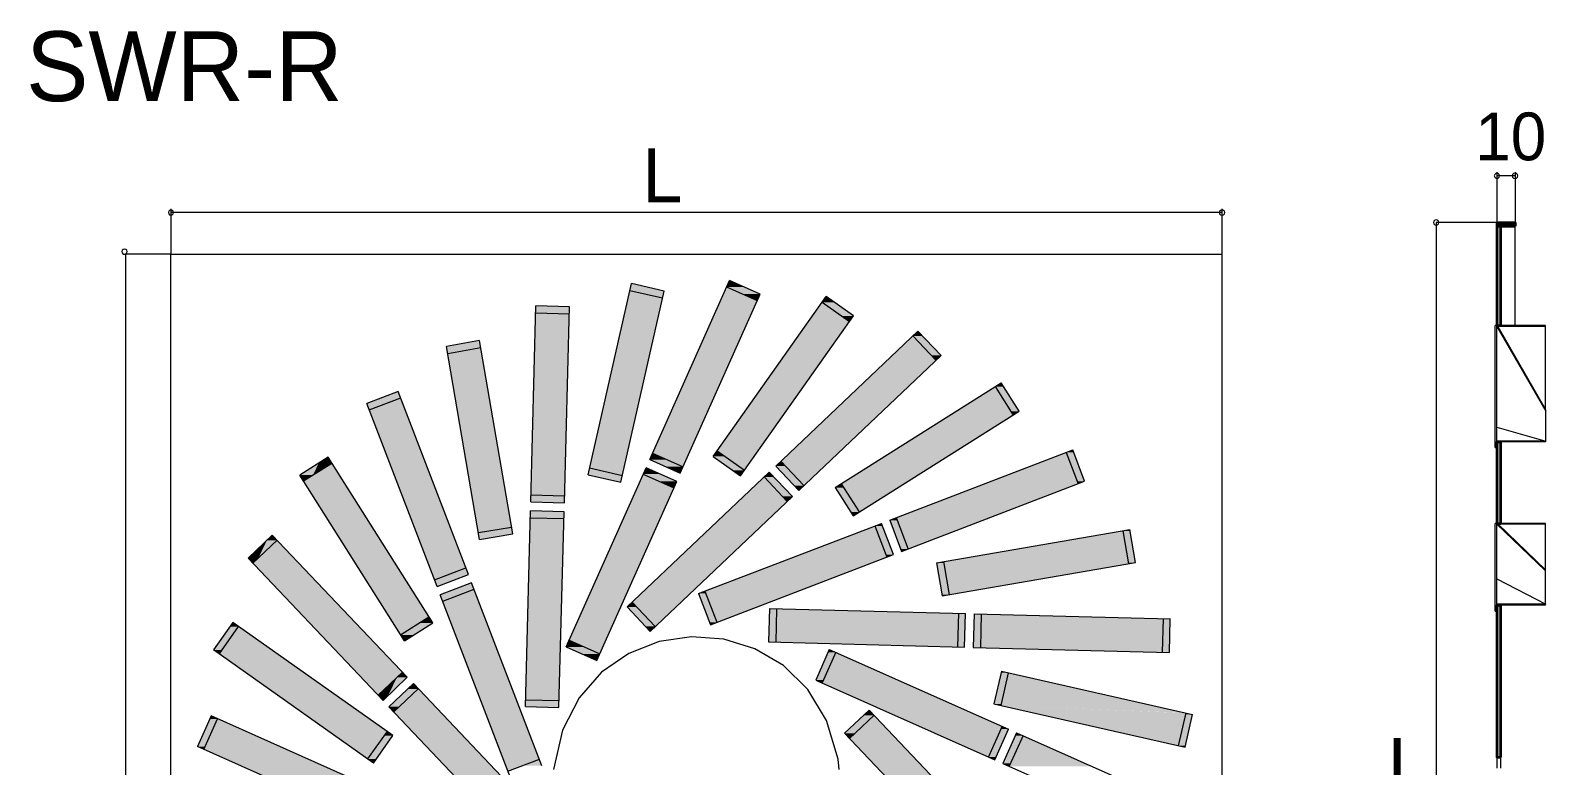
# Model space of a CAD drawing. Extents: x 0 to 239, y -13 to 288.
# Drawn here: x 18.4 to 168.9, y 215.4 to 288.4 of the extents above; entities that cross this region are included whole.
import ezdxf

# ---------------------------------------------------------------- set-up
doc = ezdxf.new("R2010")
doc.units = 0
for name, color, linetype in [('FILL', 8, 'Continuous'), ('GEOMETRY', 7, 'Continuous'), ('TEXT', 7, 'Continuous')]:
    doc.layers.add(name, color=color, linetype=linetype)

msp = doc.modelspace()

# ---------------------------------------------------------------- hatches: boundary and pattern name
at = {"layer": 'FILL'}
for points in [[(164.03, 268.94), (165.83, 268.94), (164.03, 269.31)], [(164.03, 269.3), (165.83, 268.94), (165.83, 269.3)], [(164.03, 259.06), (164.39, 259.06), (164.03, 268.94)], [(164.03, 268.94), (164.39, 259.06), (164.39, 268.94)], [(87.54, 262.89), (89.27, 262.89), (87.84, 263.54)], [(77.78, 261.8), (73.96, 244.93), (77.37, 244.93)], [(77.78, 261.8), (81.2, 261.8), (77.37, 244.93)], [(77.78, 261.8), (81.2, 261.8), (77.95, 262.54)], [(77.95, 262.54), (81.12, 262.54), (78.12, 263.23)], [(78.17, 262.48), (81.36, 262.48), (77.95, 262.54)], [(77.95, 262.54), (81.36, 262.48), (81.12, 262.54)], [(78.17, 262.48), (81.2, 261.8), (81.36, 262.48)], [(87.54, 262.89), (86.95, 261.54), (90.59, 261.54)], [(89.16, 262.19), (90.88, 262.19), (87.54, 262.89)], [(87.54, 262.89), (90.88, 262.19), (89.27, 262.89)], [(89.16, 262.19), (90.59, 261.54), (90.88, 262.19)], [(97.03, 261.37), (98.25, 261.37), (97.44, 261.95)], [(68.61, 260.31), (71.94, 260.31), (68.63, 260.92)], [(68.61, 260.31), (71.94, 260.22), (71.94, 260.31)], [(68.61, 260.22), (71.94, 260.22), (68.61, 260.31)], [(68.63, 260.92), (71.95, 260.92), (68.63, 261.02)], [(68.63, 260.92), (71.94, 260.31), (71.95, 260.92)], [(86.95, 261.54), (80.21, 246.39), (83.85, 246.39)], [(86.95, 261.54), (90.59, 261.54), (83.85, 246.39)], [(97.03, 261.37), (95.67, 259.46), (99.76, 259.46)], [(97.03, 261.37), (98.94, 260.02), (100.17, 260.02)], [(97.03, 261.37), (98.25, 261.37), (100.17, 260.02)], [(68.61, 260.22), (68.13, 242.25), (71.47, 242.25)], [(68.61, 260.22), (71.94, 260.22), (71.47, 242.25)], [(95.67, 259.46), (86.62, 246.62), (90.7, 246.62)], [(95.67, 259.46), (99.76, 259.46), (90.7, 246.62)], [(98.94, 260.02), (99.75, 259.46), (100.17, 260.02)], [(59.76, 256.99), (63.14, 256.99), (63.04, 257.57)], [(106.05, 258.03), (103.49, 255.62), (108.33, 255.62)], [(106.05, 258.03), (107.01, 258.03), (106.55, 258.51)], [(106.05, 258.03), (107.87, 256.1), (108.85, 256.1)], [(106.05, 258.03), (107.01, 258.03), (108.85, 256.1)], [(59.78, 256.88), (63.16, 256.88), (59.76, 256.99)], [(59.76, 256.99), (63.16, 256.88), (63.14, 256.99)], [(59.78, 256.88), (59.87, 256.3), (63.16, 256.88)], [(59.87, 256.3), (63.25, 256.3), (63.16, 256.88)], [(59.87, 256.3), (62.84, 239.06), (66.22, 239.06)], [(59.87, 256.3), (63.25, 256.3), (66.22, 239.06)], [(107.87, 256.1), (108.33, 255.62), (108.85, 256.1)], [(103.49, 255.62), (92.94, 245.6), (97.77, 245.6)], [(103.49, 255.62), (108.33, 255.62), (97.77, 245.6)], [(114.21, 253), (109.76, 250.18), (116, 250.18)], [(114.21, 253), (115.05, 253), (114.81, 253.37)], [(114.21, 253), (115.75, 250.55), (116.59, 250.55)], [(114.21, 253), (115.05, 253), (116.59, 250.55)], [(51.83, 251.33), (53.8, 251.33), (53.25, 251.87)], [(51.83, 251.33), (52.09, 250.68), (53.8, 251.33)], [(55.21, 251.87), (52.09, 250.68), (55.66, 250.68)], [(53.25, 251.87), (55.21, 251.87), (54.95, 252.52)], [(53.25, 251.87), (53.8, 251.33), (55.21, 251.87)], [(52.09, 250.68), (58.11, 235.02), (61.67, 235.02)], [(52.09, 250.68), (55.66, 250.68), (61.67, 235.02)], [(109.76, 250.18), (98.94, 243.35), (105.19, 243.35)], [(109.76, 250.18), (116, 250.18), (105.19, 243.35)], [(115.75, 250.55), (116, 250.18), (116.59, 250.55)], [(121.27, 246.47), (122.01, 246.47), (121.92, 246.71)], [(164.03, 247.5), (164.39, 239.42), (164.39, 247.5)], [(164.03, 239.42), (164.39, 239.42), (164.03, 247.49)], [(47.07, 245.41), (45.19, 244.22), (46.51, 244.22)], [(48.38, 245.41), (45.56, 243.63), (49.5, 243.63)], [(47.07, 245.41), (48.38, 245.41), (46.51, 244.22)], [(47.07, 245.41), (48.38, 245.41), (48.01, 246)], [(79.92, 245.76), (81.64, 245.76), (80.21, 246.39)], [(81.53, 245.04), (83.26, 245.04), (79.92, 245.76)], [(79.92, 245.76), (83.26, 245.04), (81.64, 245.76)], [(80.21, 246.39), (83.85, 246.39), (83.26, 245.04)], [(86.21, 246.06), (87.42, 246.06), (86.62, 246.62)], [(86.21, 246.06), (88.12, 244.7), (89.33, 244.7)], [(86.21, 246.06), (87.41, 246.06), (89.33, 244.7)], [(86.62, 246.62), (90.7, 246.62), (89.33, 244.7)], [(92.42, 245.11), (93.39, 245.11), (92.94, 245.59)], [(92.94, 245.6), (97.77, 245.6), (95.23, 243.18)], [(121.27, 246.47), (113.16, 243.35), (122.45, 243.35)], [(121.27, 246.47), (122.36, 243.61), (123.1, 243.61)], [(121.27, 246.47), (122.01, 246.47), (123.1, 243.61)], [(45.19, 244.22), (45.56, 243.63), (46.51, 244.22)], [(73.81, 244.24), (76.98, 244.24), (73.96, 244.93)], [(74.03, 244.18), (77.21, 244.18), (73.81, 244.24)], [(73.81, 244.24), (77.21, 244.18), (76.98, 244.24)], [(73.96, 244.93), (77.21, 244.18), (77.37, 244.93)], [(74.03, 244.18), (77.06, 243.5), (77.21, 244.18)], [(79.28, 244.31), (78.67, 242.96), (82.33, 242.96)], [(79.28, 244.31), (80.99, 244.31), (79.56, 244.94)], [(80.88, 243.59), (82.61, 243.59), (79.28, 244.31)], [(79.28, 244.31), (82.61, 243.59), (80.99, 244.31)], [(81.53, 245.04), (82.96, 244.41), (83.26, 245.04)], [(88.12, 244.7), (88.92, 244.13), (89.33, 244.7)], [(91.29, 244.04), (88.73, 241.6), (93.58, 241.6)], [(91.29, 244.04), (92.26, 244.04), (91.79, 244.52)], [(91.29, 244.04), (93.11, 242.09), (94.1, 242.09)], [(91.29, 244.04), (92.26, 244.04), (94.1, 242.09)], [(92.43, 245.11), (94.26, 243.18), (95.23, 243.18)], [(92.43, 245.11), (93.39, 245.11), (95.23, 243.18)], [(45.56, 243.63), (54.08, 230.14), (58.02, 230.14)], [(45.56, 243.63), (49.5, 243.63), (58.02, 230.14)], [(68.13, 242.16), (71.47, 242.16), (68.13, 242.25)], [(68.13, 242.25), (71.47, 242.16), (71.47, 242.25)], [(78.67, 242.96), (71.94, 227.81), (75.57, 227.81)], [(78.67, 242.96), (82.33, 242.96), (75.57, 227.81)], [(80.88, 243.59), (82.33, 242.96), (82.61, 243.59)], [(94.26, 243.18), (94.73, 242.7), (95.23, 243.18)], [(98.34, 242.98), (99.18, 242.98), (98.94, 243.35)], [(98.35, 242.98), (99.89, 240.55), (100.72, 240.55)], [(98.35, 242.98), (99.18, 242.98), (100.72, 240.55)], [(98.94, 243.35), (105.19, 243.35), (100.72, 240.55)], [(113.16, 243.35), (104.4, 239.99), (113.69, 239.99)], [(113.16, 243.35), (122.45, 243.35), (113.69, 239.99)], [(122.36, 243.61), (122.46, 243.35), (123.1, 243.61)], [(68.11, 241.55), (71.45, 241.55), (68.13, 242.16)], [(68.11, 241.55), (71.45, 241.47), (71.45, 241.55)], [(68.13, 242.16), (71.45, 241.55), (71.47, 242.16)], [(88.73, 241.6), (78.19, 231.6), (83.02, 231.6)], [(88.73, 241.6), (93.58, 241.6), (83.02, 231.6)], [(93.11, 242.09), (93.58, 241.6), (94.1, 242.09)], [(68.07, 239.9), (67.61, 221.91), (70.93, 221.91)], [(68.07, 239.97), (71.42, 239.97), (68.09, 240.58)], [(68.07, 239.9), (71.4, 239.9), (70.93, 221.91)], [(68.08, 239.97), (71.4, 239.9), (71.42, 239.97)], [(68.08, 239.9), (71.4, 239.9), (68.08, 239.97)], [(68.09, 240.58), (71.42, 240.58), (68.09, 240.68)], [(68.09, 240.58), (71.42, 239.97), (71.42, 240.58)], [(99.89, 240.55), (100.13, 240.16), (100.72, 240.55)], [(102.26, 239.17), (103.02, 239.17), (102.93, 239.41)], [(103.75, 239.73), (104.49, 239.73), (104.4, 239.99)], [(103.75, 239.73), (104.84, 236.87), (105.58, 236.87)], [(103.75, 239.73), (104.49, 239.73), (105.58, 236.87)], [(104.4, 239.99), (113.7, 239.99), (105.58, 236.87)], [(41.92, 237.74), (40.05, 235.96), (41.07, 235.96)], [(42.95, 237.74), (40.53, 235.46), (45.12, 235.46)], [(41.92, 237.74), (42.95, 237.74), (41.07, 235.96)], [(41.92, 237.74), (42.94, 237.74), (42.46, 238.26)], [(62.84, 239.06), (62.93, 238.5), (66.22, 239.06)], [(62.93, 238.5), (66.31, 238.5), (66.22, 239.06)], [(62.95, 238.38), (66.33, 238.38), (62.93, 238.51)], [(62.93, 238.5), (66.33, 238.37), (66.31, 238.5)], [(62.95, 238.38), (63.05, 237.82), (66.33, 238.38)], [(102.26, 239.17), (94.17, 236.06), (103.47, 236.06)], [(102.26, 239.17), (103.37, 236.32), (104.12, 236.32)], [(102.26, 239.17), (103.02, 239.17), (104.12, 236.32)], [(126.89, 238.67), (109.09, 235.63), (127.41, 235.63)], [(126.89, 238.67), (127.6, 238.67), (127.58, 238.8)], [(126.89, 238.67), (127.43, 235.52), (128.15, 235.52)], [(126.89, 238.67), (127.6, 238.67), (128.15, 235.52)], [(103.37, 236.31), (103.47, 236.06), (104.12, 236.31)], [(104.84, 236.87), (104.93, 236.63), (105.58, 236.87)], [(40.05, 235.96), (40.53, 235.46), (41.07, 235.96)], [(40.53, 235.46), (50.78, 224.64), (55.38, 224.64)], [(40.53, 235.46), (45.12, 235.46), (55.38, 224.64)], [(58.11, 235.02), (61.67, 235.02), (58.57, 233.81)], [(59.96, 234.35), (61.93, 234.35), (61.67, 235.02)], [(94.17, 236.06), (85.41, 232.7), (94.71, 232.7)], [(94.17, 236.06), (103.47, 236.06), (94.71, 232.7)], [(108.4, 235.5), (109.11, 235.5), (108.48, 235.52)], [(108.4, 235.5), (108.94, 232.34), (109.65, 232.34)], [(108.4, 235.5), (109.11, 235.5), (109.65, 232.34)], [(108.48, 235.52), (109.11, 235.52), (109.09, 235.63)], [(108.48, 235.52), (109.11, 235.5), (109.11, 235.52)], [(109.13, 235.39), (127.45, 235.39), (109.09, 235.63)], [(109.09, 235.63), (127.45, 235.39), (127.41, 235.63)], [(109.13, 235.39), (127.45, 235.39), (109.65, 232.34)], [(127.43, 235.5), (128.08, 235.5), (127.43, 235.52)], [(127.43, 235.52), (128.08, 235.5), (128.15, 235.52)], [(127.43, 235.5), (127.45, 235.39), (128.08, 235.5)], [(58.57, 233.81), (60.52, 233.81), (59.96, 234.35)], [(58.57, 233.81), (58.81, 233.16), (60.52, 233.81)], [(59.96, 234.35), (60.52, 233.81), (61.93, 234.35)], [(60.54, 232.88), (62.49, 232.88), (62.25, 233.53)], [(59.13, 232.34), (61.1, 232.34), (60.54, 232.88)], [(59.13, 232.34), (59.39, 231.69), (61.1, 232.34)], [(62.49, 232.88), (59.39, 231.69), (62.95, 231.69)], [(59.39, 231.69), (65.4, 216.01), (68.97, 216.01)], [(59.39, 231.69), (62.95, 231.69), (68.97, 216.01)], [(60.54, 232.88), (61.1, 232.34), (62.49, 232.88)], [(84.76, 232.46), (85.5, 232.46), (85.41, 232.69)], [(84.76, 232.46), (85.85, 229.6), (86.6, 229.6)], [(84.76, 232.46), (85.5, 232.46), (86.6, 229.6)], [(85.41, 232.7), (94.71, 232.7), (86.6, 229.6)], [(108.94, 232.34), (108.96, 232.21), (109.65, 232.34)], [(77.67, 231.12), (78.64, 231.12), (78.19, 231.6)], [(77.67, 231.12), (79.51, 229.19), (80.47, 229.19)], [(77.67, 231.12), (78.64, 231.12), (80.47, 229.19)], [(78.19, 231.6), (83.02, 231.6), (80.47, 229.19)], [(91.72, 227.65), (92.43, 227.65), (91.81, 230.95)], [(91.81, 230.95), (92.5, 230.95), (91.81, 230.97)], [(91.81, 230.95), (92.43, 227.65), (92.5, 230.95)], [(92.5, 230.49), (92.43, 227.63), (110.48, 227.63)], [(92.5, 230.49), (110.56, 230.49), (92.5, 230.95)], [(92.5, 230.49), (110.56, 230.49), (110.48, 227.63)], [(110.47, 227.15), (111.17, 227.15), (110.56, 230.47)], [(110.56, 230.47), (111.26, 230.47), (110.56, 230.49)], [(110.56, 230.47), (111.17, 227.15), (111.26, 230.47)], [(112.04, 227.11), (112.75, 227.11), (112.13, 230.41)], [(112.13, 230.41), (112.84, 230.41), (112.13, 230.43)], [(112.13, 230.41), (112.75, 227.11), (112.84, 230.41)], [(112.82, 229.95), (130.9, 229.95), (112.84, 230.41)], [(164.03, 216.2), (164.39, 216.2), (164.03, 231.3)], [(164.03, 231.3), (164.39, 216.2), (164.39, 231.3)], [(38.25, 229.17), (36.62, 226.85), (37.47, 226.85)], [(39.1, 229.17), (37.19, 226.44), (42.96, 226.44)], [(38.25, 229.17), (39.1, 229.17), (37.47, 226.85)], [(38.25, 229.17), (39.1, 229.17), (38.53, 229.58)], [(54.08, 230.13), (58.02, 230.13), (55.19, 228.35)], [(57.07, 229.54), (55.19, 228.35), (56.51, 228.35)], [(57.07, 229.54), (58.39, 229.54), (56.51, 228.35)], [(57.07, 229.54), (58.39, 229.54), (58.01, 230.14)], [(79.51, 229.19), (79.97, 228.69), (80.47, 229.19)], [(85.85, 229.6), (85.95, 229.34), (86.6, 229.6)], [(112.82, 229.95), (112.75, 227.09), (130.83, 227.09)], [(112.82, 229.95), (130.9, 229.95), (130.83, 227.09)], [(130.81, 226.63), (131.51, 226.63), (130.9, 229.93)], [(130.9, 229.93), (131.6, 229.93), (130.9, 229.95)], [(130.9, 229.93), (131.51, 226.63), (131.6, 229.93)], [(55.2, 228.35), (55.57, 227.76), (56.51, 228.35)], [(71.64, 227.16), (73.37, 227.16), (71.94, 227.81)], [(73.25, 226.46), (74.98, 226.46), (71.64, 227.16)], [(71.64, 227.16), (74.98, 226.46), (73.37, 227.16)], [(71.94, 227.81), (75.57, 227.81), (74.98, 226.46)], [(91.72, 227.65), (92.43, 227.63), (92.43, 227.65)], [(92.43, 227.63), (110.47, 227.15), (110.48, 227.63)], [(110.47, 227.15), (111.17, 227.13), (111.17, 227.15)], [(36.62, 226.85), (37.19, 226.44), (37.47, 226.85)], [(37.19, 226.44), (48.09, 218.74), (53.86, 218.74)], [(37.19, 226.44), (42.96, 226.44), (53.86, 218.74)], [(73.25, 226.46), (74.68, 225.81), (74.98, 226.46)], [(97.62, 226.63), (96.4, 223.86), (97.18, 223.86)], [(98.4, 226.63), (97.05, 223.58), (105.23, 223.58)], [(97.62, 226.63), (98.4, 226.63), (97.18, 223.86)], [(97.62, 226.63), (98.4, 226.63), (97.75, 226.9)], [(112.04, 227.11), (112.75, 227.09), (112.75, 227.11)], [(112.75, 227.09), (130.81, 226.63), (130.83, 227.09)], [(130.81, 226.63), (131.51, 226.61), (131.51, 226.63)], [(50.78, 224.64), (55.38, 224.64), (52.97, 222.36)], [(54.84, 224.14), (52.97, 222.36), (53.97, 222.36)], [(54.84, 224.14), (55.86, 224.14), (53.97, 222.36)], [(54.84, 224.14), (55.86, 224.14), (55.38, 224.64)], [(114.08, 221.5), (114.81, 221.5), (114.79, 224.59)], [(115.5, 224.59), (114.77, 221.34), (129.86, 221.34)], [(114.79, 224.59), (115.5, 224.59), (114.83, 224.75)], [(114.79, 224.59), (114.81, 221.5), (115.5, 224.59)], [(55.92, 222.99), (54.04, 221.21), (55.06, 221.21)], [(56.94, 222.99), (54.53, 220.71), (59.13, 220.71)], [(55.92, 222.99), (56.94, 222.99), (55.06, 221.21)], [(55.92, 222.99), (56.94, 222.99), (56.46, 223.51)], [(96.4, 223.86), (97.05, 223.58), (97.18, 223.86)], [(97.05, 223.58), (106.7, 219.28), (114.9, 219.28)], [(97.05, 223.58), (105.23, 223.58), (114.9, 219.28)], [(52.97, 222.36), (53.45, 221.84), (53.97, 222.36)], [(54.04, 221.21), (54.53, 220.71), (55.07, 221.21)], [(67.59, 221.84), (70.93, 221.84), (67.61, 221.91)], [(67.59, 221.23), (70.91, 221.23), (67.59, 221.84)], [(67.59, 221.84), (70.91, 221.23), (70.93, 221.84)], [(67.59, 221.23), (70.91, 221.13), (70.91, 221.23)], [(67.61, 221.91), (70.93, 221.84), (70.93, 221.91)], [(114.08, 221.5), (114.77, 221.34), (114.81, 221.5)], [(118.02, 220.59), (133.13, 220.59), (114.77, 221.34)], [(114.77, 221.34), (133.13, 220.6), (129.86, 221.34)], [(36.25, 220), (35.02, 217.26), (35.8, 217.26)], [(37.02, 220), (35.67, 216.96), (43.86, 216.96)], [(36.25, 220), (37.02, 220), (35.8, 217.26)], [(36.25, 220), (37.02, 220), (36.37, 220.3)], [(54.53, 220.71), (64.79, 209.89), (69.37, 209.89)], [(54.53, 220.71), (59.13, 220.71), (69.37, 209.89)], [(101.17, 220.37), (99.27, 218.59), (100.29, 218.59)], [(102.19, 220.37), (99.76, 218.07), (104.36, 218.07)], [(101.17, 220.37), (102.19, 220.37), (100.29, 218.59)], [(101.17, 220.37), (102.19, 220.37), (101.71, 220.87)], [(118.02, 220.6), (133.13, 220.6), (132.38, 217.35)], [(132.38, 217.35), (133.11, 217.35), (133.09, 220.45)], [(133.09, 220.45), (133.79, 220.45), (133.13, 220.59)], [(133.09, 220.45), (133.11, 217.35), (133.79, 220.45)], [(133.79, 220.45), (133.13, 220.59)], [(48.09, 218.74), (53.86, 218.74), (51.93, 216.03)], [(53.58, 218.35), (51.93, 216.03), (52.8, 216.03)], [(53.58, 218.35), (54.43, 218.35), (52.8, 216.03)], [(53.58, 218.35), (54.43, 218.35), (53.86, 218.74)], [(99.27, 218.59), (99.75, 218.07), (100.29, 218.59)], [(106.7, 219.28), (114.9, 219.28), (113.55, 216.23)], [(114.77, 219), (113.55, 216.23), (114.31, 216.23)], [(114.77, 219), (115.53, 219), (114.31, 216.23)], [(114.77, 219), (115.53, 219), (114.9, 219.28)], [(116.22, 218.35), (114.97, 215.58), (115.75, 215.58)], [(116.98, 218.35), (115.62, 215.3), (123.81, 215.3)], [(116.22, 218.35), (116.98, 218.35), (115.75, 215.58)], [(116.22, 218.35), (116.98, 218.35), (116.33, 218.63)], [(35.02, 217.26), (35.67, 216.96), (35.8, 217.26)], [(35.67, 216.96), (45.32, 212.67), (53.52, 212.67)], [(35.67, 216.96), (43.86, 216.96), (53.52, 212.67)], [(99.76, 218.07), (110.02, 207.27), (114.61, 207.27)], [(99.76, 218.07), (104.36, 218.07), (114.61, 207.27)], [(132.38, 217.35), (133.07, 217.2), (133.11, 217.35)], [(51.93, 216.03), (52.5, 215.62), (52.8, 216.03)], [(65.4, 216.01), (68.97, 216.01), (65.85, 214.82)], [(67.26, 215.36), (69.22, 215.36), (68.97, 216.01)], [(113.55, 216.23), (114.18, 215.96), (114.31, 216.23)], [(114.97, 215.58), (115.62, 215.31), (115.75, 215.58)]]:
    msp.add_hatch(color=7, dxfattribs=at).paths.add_polyline_path(points)

# ---------------------------------------------------------------- linework, layer by layer
at = {"layer": 'GEOMETRY', "lineweight": 13}
for points in [[(164.29, 273.92), (164.25, 274.06), (164.16, 274.15), (164.03, 274.19), (163.9, 274.15), (163.8, 274.06), (163.76, 273.92), (163.8, 273.79), (163.9, 273.69), (164.03, 273.65), (164.16, 273.69), (164.25, 273.79), (164.29, 273.92)], [(166.09, 273.92), (166.06, 274.06), (165.96, 274.15), (165.83, 274.19), (165.68, 274.15), (165.58, 274.06), (165.54, 273.92), (165.58, 273.79), (165.68, 273.69), (165.83, 273.65), (165.96, 273.69), (166.06, 273.79), (166.09, 273.92)], [(32.66, 270.28), (32.63, 270.41), (32.53, 270.5), (32.4, 270.54), (32.27, 270.5), (32.18, 270.41), (32.14, 270.28), (32.18, 270.15), (32.27, 270.06), (32.4, 270.02), (32.53, 270.06), (32.63, 270.15), (32.66, 270.28)], [(137, 270.28), (136.97, 270.41), (136.87, 270.5), (136.75, 270.54), (136.6, 270.5), (136.5, 270.41), (136.47, 270.28), (136.5, 270.15), (136.6, 270.06), (136.75, 270.02), (136.87, 270.06), (136.97, 270.15), (137, 270.28)], [(158.27, 269.3), (158.23, 269.44), (158.14, 269.53), (158.01, 269.57), (157.87, 269.53), (157.76, 269.44), (157.72, 269.3), (157.76, 269.17), (157.87, 269.06), (158.01, 269.04), (158.14, 269.06), (158.23, 269.17), (158.27, 269.3)], [(28.04, 266.4), (28.01, 266.53), (27.91, 266.62), (27.78, 266.66), (27.65, 266.62), (27.56, 266.53), (27.52, 266.4), (27.56, 266.27), (27.65, 266.16), (27.78, 266.14), (27.91, 266.16), (28.01, 266.27), (28.04, 266.4)], [(163.86, 230.72), (164.03, 230.72), (163.86, 230.72)]]:
    msp.add_lwpolyline(points, close=True, dxfattribs=at)
for points in [[(164.03, 274.3), (164.03, 269.3)], [(165.83, 273.92), (164.03, 273.92)], [(165.83, 274.3), (165.83, 269.3)], [(32.4, 270.65), (32.4, 266.16)], [(136.75, 270.28), (32.4, 270.28)], [(136.75, 266.16), (136.75, 270.65)], [(164.03, 269.3), (158, 269.3)], [(158, 269.3), (158, 162.03)], [(165.83, 269.3), (164.03, 269.3)], [(164.03, 259.06), (164.03, 269.3)], [(165.83, 259.06), (165.83, 268.94), (165.83, 269.3)], [(165.83, 268.94), (164.39, 268.94)], [(164.39, 259.06), (164.39, 268.94)], [(32.4, 266.16), (27.91, 266.16)], [(32.4, 161.82), (27.91, 161.82), (27.91, 266.16)], [(163.86, 246.94), (163.86, 259.06)], [(164.03, 247.5), (164.03, 259.06), (163.86, 259.06)], [(168.86, 259.06), (164.03, 259.06)], [(164.03, 259.06), (164.39, 259.06)], [(168.86, 258.98), (164.03, 258.98)], [(164.03, 258.98), (168.87, 250.57)], [(164.12, 258.98), (168.86, 250.74)], [(168.86, 250.64), (168.86, 259.06)], [(168.86, 250.64), (168.86, 247.5)], [(164.03, 248.98), (168.87, 247.59)], [(163.86, 246.94), (164.03, 246.94)], [(164.03, 246.94), (163.86, 246.94)], [(168.86, 247.59), (164.03, 247.59)], [(164.03, 239.42), (164.03, 247.5)], [(164.03, 247.5), (164.39, 247.5)], [(164.39, 239.42), (164.39, 247.5)], [(168.86, 247.5), (164.39, 247.5)], [(163.86, 230.72), (163.86, 239.42)], [(168.86, 239.42), (164.03, 239.42), (163.86, 239.42)], [(164.03, 231.3), (164.03, 239.42)], [(168.86, 239.33), (164.03, 239.33)], [(164.03, 239.33), (168.81, 234.75)], [(164.16, 239.33), (168.86, 234.81)], [(168.86, 231.3), (168.86, 239.42)], [(164.03, 233.93), (168.87, 231.39)], [(168.86, 231.39), (164.03, 231.39)], [(164.03, 216.2), (164.03, 231.3)], [(168.86, 231.3), (164.03, 231.3)], [(164.03, 231.3), (164.39, 231.3)], [(164.39, 216.2), (164.39, 231.3)], [(98.74, 214.99), (98.63, 216.01), (97.47, 219.84), (95.62, 222.93), (93.2, 225.31), (90.37, 226.97), (87.28, 227.91), (84.06, 228.14), (80.87, 227.68), (77.85, 226.51), (75.15, 224.66), (72.91, 222.11), (71.27, 218.89), (70.39, 214.99)], [(164.39, 216.21), (164.03, 216.21)], [(164.03, 216.21), (164.03, 215.13)], [(164.39, 216.21), (164.39, 215.13)]]:
    msp.add_lwpolyline(points, dxfattribs=at)
at = {"layer": 'GEOMETRY', "lineweight": 35}
for points in [[(164.03, 269.3), (164.03, 268.94), (165.83, 268.94)], [(164.03, 269.3), (165.83, 269.3), (165.83, 268.94)], [(164.03, 268.94), (164.03, 259.06), (164.39, 259.06)], [(164.03, 268.94), (164.39, 268.94), (164.39, 259.06)], [(164.03, 247.5), (164.03, 239.42), (164.39, 239.42)], [(164.03, 247.5), (164.39, 247.5), (164.39, 239.42)], [(164.03, 231.3), (164.03, 216.2), (164.39, 216.2)], [(164.03, 231.3), (164.39, 231.3), (164.39, 216.2)]]:
    msp.add_lwpolyline(points, dxfattribs=at)
at = {"layer": 'GEOMETRY', "lineweight": 20}
for points in [[(32.4, 161.82), (136.75, 161.82), (136.75, 266.16)], [(32.4, 161.82), (32.4, 266.16), (136.75, 266.16)]]:
    msp.add_lwpolyline(points, dxfattribs=at)
at = {"layer": 'GEOMETRY', "lineweight": 15}
for points in [[(79.92, 245.76), (87.84, 263.54)], [(82.96, 244.41), (90.88, 262.19), (87.84, 263.54)], [(73.81, 244.24), (78.12, 263.23)], [(77.06, 243.5), (81.36, 262.48), (78.12, 263.23)], [(77.95, 262.54), (81.2, 261.8)], [(86.21, 246.06), (97.44, 261.95)], [(87.54, 262.89), (90.59, 261.54)], [(88.92, 244.13), (100.16, 260.02), (97.44, 261.95)], [(68.11, 241.55), (68.63, 261.02)], [(68.61, 260.31), (71.94, 260.22)], [(71.45, 241.47), (71.95, 260.92), (68.63, 261.02)], [(97.03, 261.37), (99.76, 259.46)], [(66.33, 238.38), (63.04, 257.57), (59.76, 256.99)], [(92.43, 245.11), (106.55, 258.51)], [(94.73, 242.7), (108.85, 256.1), (106.55, 258.51)], [(106.05, 258.03), (108.33, 255.62)], [(63.04, 237.82), (59.76, 256.99)], [(59.87, 256.3), (63.16, 256.88)], [(98.35, 242.98), (114.81, 253.37)], [(100.13, 240.16), (116.59, 250.55), (114.81, 253.37)], [(114.21, 253), (116, 250.18)], [(61.93, 234.35), (54.95, 252.52), (51.83, 251.33)], [(58.81, 233.16), (51.83, 251.33)], [(52.09, 250.68), (55.21, 251.87)], [(103.75, 239.73), (121.92, 246.71)], [(104.93, 236.63), (123.1, 243.61), (121.92, 246.71)], [(58.39, 229.54), (48.01, 246), (45.19, 244.22)], [(45.56, 243.63), (48.38, 245.41)], [(79.92, 245.76), (82.96, 244.41)], [(80.21, 246.39), (83.26, 245.04)], [(86.21, 246.06), (88.92, 244.13)], [(86.62, 246.62), (89.33, 244.7)], [(92.94, 245.6), (95.23, 243.18)], [(121.27, 246.47), (122.45, 243.35)], [(55.57, 227.76), (45.19, 244.22)], [(71.64, 227.16), (79.56, 244.94)], [(73.81, 244.24), (77.06, 243.5)], [(73.96, 244.93), (77.21, 244.18)], [(74.68, 225.81), (82.61, 243.59), (79.56, 244.94)], [(77.67, 231.12), (91.79, 244.52)], [(79.28, 244.31), (82.33, 242.96)], [(79.97, 228.69), (94.1, 242.09), (91.79, 244.52)], [(91.29, 244.04), (93.58, 241.6)], [(92.43, 245.11), (94.73, 242.7)], [(68.13, 242.25), (71.47, 242.16)], [(98.35, 242.98), (100.13, 240.16)], [(98.94, 243.35), (100.72, 240.55)], [(68.11, 241.55), (71.45, 241.47)], [(67.59, 221.23), (68.09, 240.68)], [(68.07, 239.97), (71.4, 239.9)], [(70.91, 221.13), (71.42, 240.58), (68.09, 240.68)], [(84.76, 232.46), (102.93, 239.41)], [(85.95, 229.34), (104.12, 236.32), (102.93, 239.41)], [(103.75, 239.73), (104.93, 236.63)], [(104.4, 239.99), (105.58, 236.87)], [(55.86, 224.14), (42.46, 238.26), (40.05, 235.96)], [(40.53, 235.46), (42.95, 237.74)], [(62.93, 238.51), (66.22, 239.06)], [(63.04, 237.82), (66.33, 238.38)], [(102.26, 239.17), (103.47, 236.06)], [(108.4, 235.5), (127.58, 238.8)], [(108.96, 232.21), (128.15, 235.52), (127.58, 238.8)], [(126.89, 238.67), (127.45, 235.39)], [(53.45, 221.84), (40.05, 235.96)], [(58.57, 233.81), (61.67, 235.02)], [(108.4, 235.5), (108.96, 232.21)], [(109.09, 235.63), (109.65, 232.34)], [(58.81, 233.16), (61.93, 234.35)], [(69.23, 215.36), (62.25, 233.53), (59.13, 232.34)], [(66.11, 214.17), (59.13, 232.34)], [(59.39, 231.69), (62.49, 232.88)], [(84.76, 232.46), (85.95, 229.34)], [(85.41, 232.7), (86.6, 229.6)], [(77.67, 231.12), (79.97, 228.69)], [(78.19, 231.6), (80.47, 229.19)], [(91.81, 230.97), (91.72, 227.65)], [(91.72, 227.65), (111.17, 227.13), (111.26, 230.47)], [(91.81, 230.97), (111.26, 230.47)], [(92.5, 230.95), (92.43, 227.63)], [(110.56, 230.49), (110.47, 227.15)], [(112.13, 230.43), (112.04, 227.11)], [(112.13, 230.43), (131.61, 229.93)], [(112.84, 230.41), (112.75, 227.09)], [(54.43, 218.35), (38.53, 229.58), (36.62, 226.85)], [(37.19, 226.44), (39.1, 229.17)], [(55.19, 228.35), (58.01, 230.13)], [(55.57, 227.76), (58.39, 229.54)], [(112.04, 227.11), (131.51, 226.61), (131.6, 229.93)], [(130.9, 229.95), (130.81, 226.63)], [(71.64, 227.16), (74.68, 225.81)], [(71.94, 227.81), (74.98, 226.46)], [(52.5, 215.62), (36.62, 226.85)], [(97.75, 226.9), (96.4, 223.86)], [(98.4, 226.63), (97.05, 223.58)], [(97.75, 226.9), (115.53, 219)], [(52.97, 222.36), (55.38, 224.64)], [(53.45, 221.84), (55.86, 224.14)], [(114.83, 224.75), (114.08, 221.51)], [(115.5, 224.59), (114.77, 221.34)], [(114.83, 224.75), (133.79, 220.45)], [(69.86, 209.39), (56.46, 223.51), (54.04, 221.21)], [(54.53, 220.71), (56.94, 222.99)], [(96.4, 223.86), (114.18, 215.96), (115.53, 219)], [(67.44, 207.08), (54.04, 221.21)], [(67.59, 221.23), (70.91, 221.13)], [(67.61, 221.91), (70.93, 221.84)], [(114.08, 221.51), (133.07, 217.2), (133.79, 220.45)], [(54.15, 212.37), (36.38, 220.3), (35.02, 217.26)], [(35.67, 216.96), (37.02, 220)], [(101.71, 220.87), (99.27, 218.59)], [(102.19, 220.37), (99.76, 218.07)], [(101.71, 220.87), (115.09, 206.77)], [(133.13, 220.6), (132.38, 217.35)], [(51.93, 216.03), (53.86, 218.74)], [(52.5, 215.62), (54.43, 218.35)], [(99.27, 218.59), (112.67, 204.47), (115.09, 206.77)], [(114.9, 219.28), (113.55, 216.23)], [(116.33, 218.63), (114.97, 215.58)], [(116.98, 218.35), (115.62, 215.3)], [(116.33, 218.63), (134.11, 210.72)], [(52.8, 209.33), (35.02, 217.26)], [(65.85, 214.82), (68.97, 216.01)], [(114.97, 215.58), (132.75, 207.68), (134.11, 210.72)]]:
    msp.add_lwpolyline(points, dxfattribs=at)

# ---------------------------------------------------------------- texts
at = {"layer": 'TEXT'}
for s, height, p in [('SWR-R', 6.936, (18.02, 281.34)), ('10', 4.741, (161.87, 275.47)), ('L', 5.35, (79.2, 271.3)), ('L', 5.35, (153.2, 212.75))]:
    msp.add_text(s, height=height, dxfattribs=at).set_placement(p)

doc.saveas('drawing.dxf')
